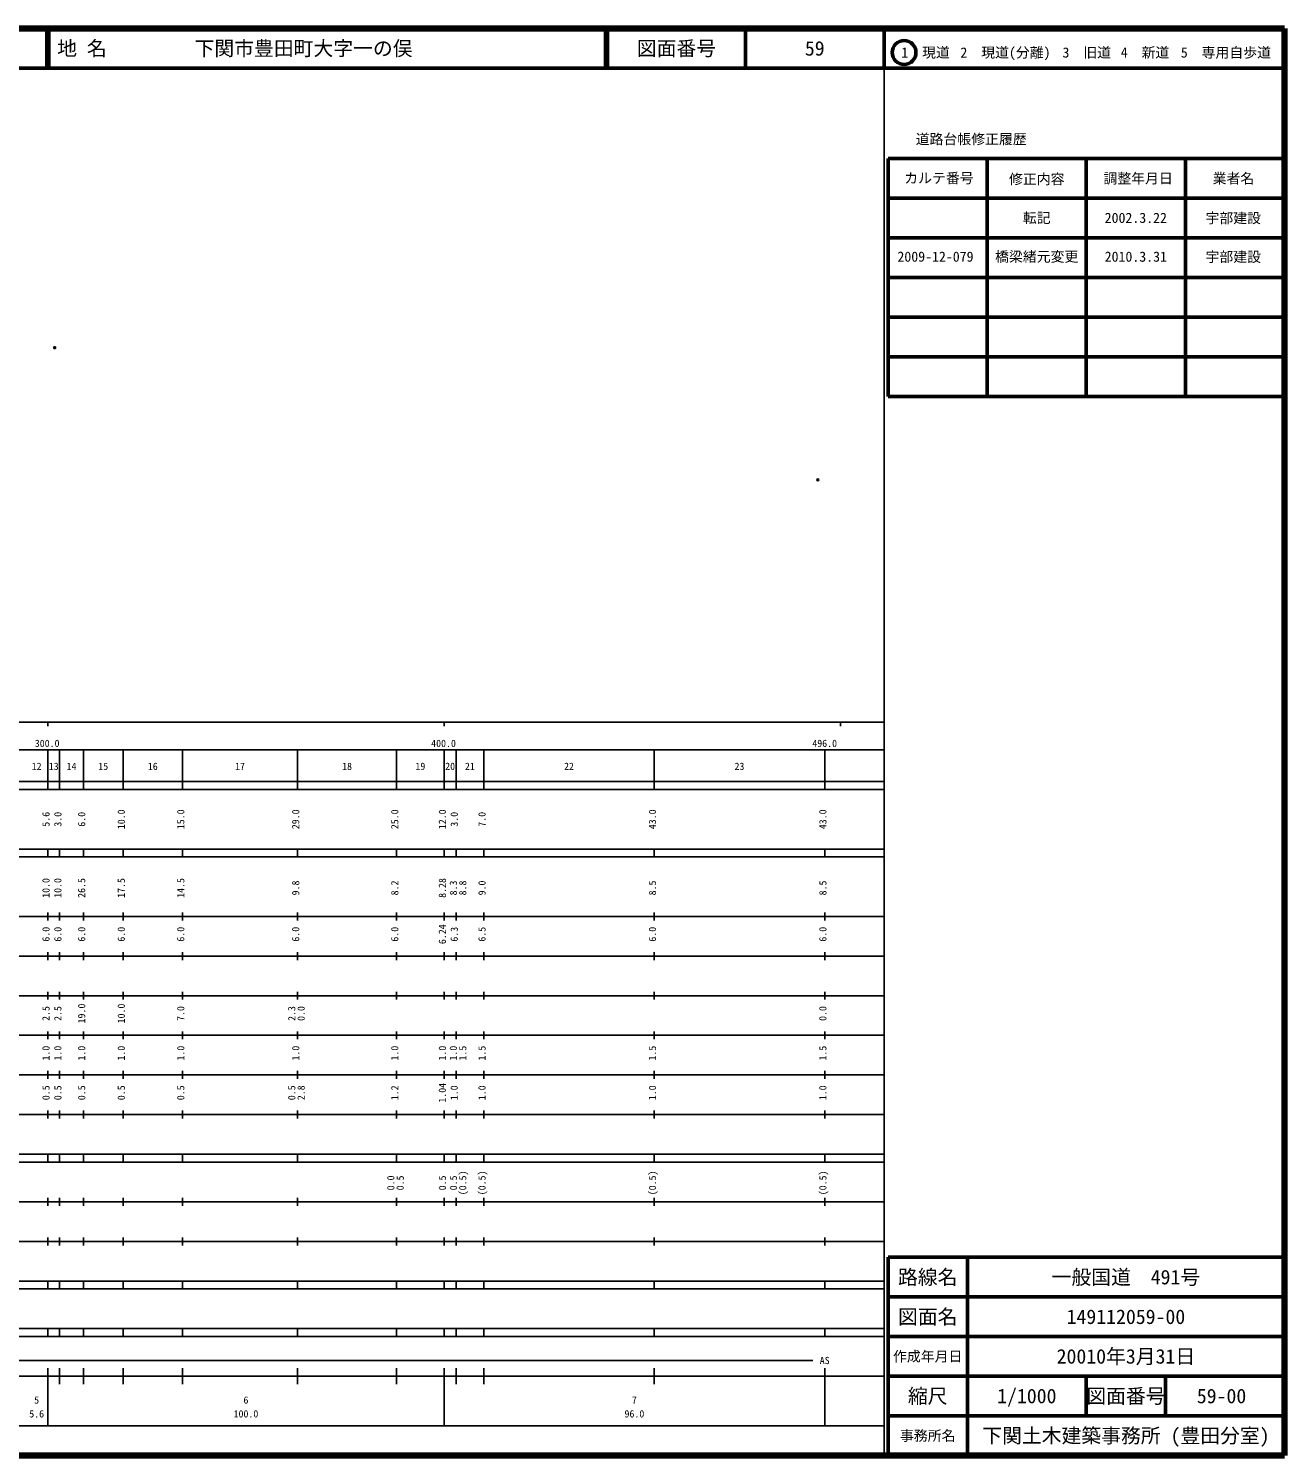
# Model space of a CAD drawing. Units: millimetres on the paper. Extents: x 40 to 680, y 20 to 380.
# Drawn here: x 363.1 to 680, y 20 to 380 of the extents above; entities that cross this region are included whole.
import ezdxf
from ezdxf.enums import TextEntityAlignment as Align

# ---------------------------------------------------------------- set-up
doc = ezdxf.new("R2010")
doc.units = ezdxf.units.MM
doc.header["$PDMODE"] = 32
doc.header["$PDSIZE"] = 0.5
doc.layers.add('M-OTRS', color=6, linetype='Continuous')
doc.layers.add('M-TTL-TXT', color=7, linetype='Continuous')
for name, color, linetype, lineweight in [('M-TTL', 2, 'Continuous', 140), ('M-TTL-BAND', 7, 'Continuous', 25), ('M-TTL-FRAM', 2, 'Continuous', 50), ('M-TTL-LINE', 7, 'Continuous', 50)]:
    doc.layers.add(name, color=color, linetype=linetype, lineweight=lineweight)
doc.styles.add('ＭＳ ゴシック', font='')
doc.styles.get('ＭＳ ゴシック').set_extended_font_data('MS Gothic')

msp = doc.modelspace()

# ---------------------------------------------------------------- linework, layer by layer
at = {"layer": 'M-OTRS'}
for p in [(369.738, 299.487), (562.263, 266.13)]:
    msp.add_point(p, dxfattribs=at)
at = {"layer": 'M-TTL'}
for p, q in [((680, 380), (40, 380)), ((680, 20), (680, 380)), ((40, 20), (680, 20))]:
    msp.add_line(p, q, dxfattribs=at)
at = {"layer": 'M-TTL-BAND'}
for p, q in [((579, 20), (579, 370)), ((40, 205), (579, 205)), ((368, 205), (368, 204)), ((468, 205), (468, 204)), ((568, 205), (568, 204)), ((68, 198), (579, 198)), ((368, 188), (368, 198)), ((371, 188), (371, 198)), ((377, 188), (377, 198)), ((387, 188), (387, 198)), ((402, 188), (402, 198)), ((431, 188), (431, 198)), ((456, 188), (456, 198)), ((468, 188), (468, 198)), ((471, 188), (471, 198)), ((478, 188), (478, 198)), ((521, 188), (521, 198)), ((564, 188), (564, 198)), ((40, 190), (579, 190)), ((40, 188), (579, 188)), ((40, 173), (579, 173)), ((368, 171), (368, 173)), ((371, 171), (371, 173)), ((377, 171), (377, 173)), ((387, 171), (387, 173)), ((402, 171), (402, 173)), ((431, 171), (431, 173)), ((456, 171), (456, 173)), ((468, 171), (468, 173)), ((471, 171), (471, 173)), ((478, 171), (478, 173)), ((521, 171), (521, 173)), ((564, 171), (564, 173)), ((40, 171), (579, 171)), ((40, 156), (579, 156)), ((368, 155), (368, 157)), ((371, 155), (371, 157)), ((377, 155), (377, 157)), ((387, 155), (387, 157)), ((402, 155), (402, 157)), ((431, 155), (431, 157)), ((456, 155), (456, 157)), ((468, 155), (468, 157)), ((471, 155), (471, 157)), ((478, 155), (478, 157)), ((521, 155), (521, 157)), ((564, 155), (564, 157)), ((46, 146), (579, 146)), ((368, 145), (368, 147)), ((371, 145), (371, 147)), ((377, 145), (377, 147)), ((387, 145), (387, 147)), ((402, 145), (402, 147)), ((431, 145), (431, 147)), ((456, 145), (456, 147)), ((468, 145), (468, 147)), ((471, 145), (471, 147)), ((478, 145), (478, 147)), ((521, 145), (521, 147)), ((564, 145), (564, 147)), ((368, 135), (368, 137)), ((371, 135), (371, 137)), ((377, 135), (377, 137)), ((387, 135), (387, 137)), ((402, 135), (402, 137)), ((431, 135), (431, 137)), ((456, 135), (456, 137)), ((468, 135), (468, 137)), ((471, 135), (471, 137)), ((478, 135), (478, 137)), ((521, 135), (521, 137)), ((564, 135), (564, 137)), ((52, 136), (579, 136)), ((46, 126), (579, 126)), ((368, 125), (368, 127)), ((371, 125), (371, 127)), ((377, 125), (377, 127)), ((387, 125), (387, 127)), ((402, 125), (402, 127)), ((431, 125), (431, 127)), ((456, 125), (456, 127)), ((468, 125), (468, 127)), ((471, 125), (471, 127)), ((478, 125), (478, 127)), ((521, 125), (521, 127)), ((564, 125), (564, 127)), ((52, 116), (579, 116)), ((368, 115), (368, 117)), ((371, 115), (371, 117)), ((377, 115), (377, 117)), ((387, 115), (387, 117)), ((402, 115), (402, 117)), ((431, 115), (431, 117)), ((456, 115), (456, 117)), ((468, 115), (468, 117)), ((471, 115), (471, 117)), ((478, 115), (478, 117)), ((521, 115), (521, 117)), ((564, 115), (564, 117)), ((46, 106), (579, 106)), ((368, 105), (368, 107)), ((371, 105), (371, 107)), ((377, 105), (377, 107)), ((387, 105), (387, 107)), ((402, 105), (402, 107)), ((431, 105), (431, 107)), ((456, 105), (456, 107)), ((468, 105), (468, 107)), ((471, 105), (471, 107)), ((478, 105), (478, 107)), ((521, 105), (521, 107)), ((564, 105), (564, 107)), ((40, 96), (579, 96)), ((40, 94), (579, 94)), ((368, 94), (368, 96)), ((371, 94), (371, 96)), ((377, 94), (377, 96)), ((387, 94), (387, 96)), ((402, 94), (402, 96)), ((431, 94), (431, 96)), ((456, 94), (456, 96)), ((468, 94), (468, 96)), ((471, 94), (471, 96)), ((478, 94), (478, 96)), ((521, 94), (521, 96)), ((564, 94), (564, 96)), ((49, 84), (579, 84)), ((368, 83), (368, 85)), ((371, 83), (371, 85)), ((377, 83), (377, 85)), ((387, 83), (387, 85)), ((402, 83), (402, 85)), ((431, 83), (431, 85)), ((456, 83), (456, 85)), ((468, 83), (468, 85)), ((471, 83), (471, 85)), ((478, 83), (478, 85)), ((521, 83), (521, 85)), ((564, 83), (564, 85)), ((40, 74), (579, 74)), ((368, 73), (368, 75)), ((371, 73), (371, 75)), ((377, 73), (377, 75)), ((387, 73), (387, 75)), ((402, 73), (402, 75)), ((431, 73), (431, 75)), ((456, 73), (456, 75)), ((468, 73), (468, 75)), ((471, 73), (471, 75)), ((478, 73), (478, 75)), ((521, 73), (521, 75)), ((564, 73), (564, 75)), ((40, 64), (579, 64)), ((40, 62), (579, 62)), ((368, 62), (368, 64)), ((371, 62), (371, 64)), ((377, 62), (377, 64)), ((387, 62), (387, 64)), ((402, 62), (402, 64)), ((431, 62), (431, 64)), ((456, 62), (456, 64)), ((468, 62), (468, 64)), ((471, 62), (471, 64)), ((478, 62), (478, 64)), ((521, 62), (521, 64)), ((564, 62), (564, 64)), ((40, 52), (579, 52)), ((368, 50), (368, 52)), ((371, 50), (371, 52)), ((377, 50), (377, 52)), ((387, 50), (387, 52)), ((402, 50), (402, 52)), ((431, 50), (431, 52)), ((456, 50), (456, 52)), ((468, 50), (468, 52)), ((471, 50), (471, 52)), ((478, 50), (478, 52)), ((521, 50), (521, 52)), ((564, 50), (564, 52)), ((40, 50), (579, 50)), ((71, 44), (561, 44)), ((40, 40), (579, 40)), ((368, 27.5), (368, 42)), ((371, 38), (371, 42)), ((377, 38), (377, 42)), ((387, 38), (387, 42)), ((402, 38), (402, 42)), ((431, 38), (431, 42)), ((456, 38), (456, 42)), ((468, 27.5), (468, 42)), ((471, 38), (471, 42)), ((478, 38), (478, 42)), ((521, 38), (521, 42)), ((564, 27.5), (564, 42)), ((68, 27.5), (579, 27.5))]:
    msp.add_line(p, q, dxfattribs=at)
at = {"layer": 'M-TTL-FRAM'}
for p, q in [((580, 347.197), (580, 287.197)), ((580, 347.197), (680, 347.197)), ((580, 287.197), (680, 287.197)), ((680, 70), (580, 70)), ((580, 70), (580, 20))]:
    msp.add_line(p, q, dxfattribs=at)
at = {"layer": 'M-TTL-LINE'}
for p, q in [((367.75, 380), (367.75, 370)), ((368.25, 380), (368.25, 370)), ((508.747, 380), (508.747, 370)), ((509.247, 380), (509.247, 370)), ((543.997, 380), (543.997, 370)), ((579, 380), (579, 370)), ((40, 370), (680, 370)), ((605, 347.197), (605, 287.197)), ((630, 347.197), (630, 287.197)), ((655, 347.197), (655, 287.197)), ((580, 337.197), (680, 337.197)), ((580, 327.197), (680, 327.197)), ((580, 317.197), (680, 317.197)), ((580, 307.197), (680, 307.197)), ((580, 297.197), (680, 297.197)), ((600, 70), (600, 20)), ((680, 60), (580, 60)), ((680, 50), (580, 50)), ((680, 40), (580, 40)), ((630, 40), (630, 30)), ((650, 40), (650, 30)), ((680, 30), (580, 30))]:
    msp.add_line(p, q, dxfattribs=at)
msp.add_circle((584.031, 373.958), 3, dxfattribs=at)

# ---------------------------------------------------------------- texts
at = {"layer": 'M-TTL-BAND', "style": 'ＭＳ ゴシック'}
for s, p in [('300.0', (367.844, 198.195)), ('400.0', (467.844, 198.195)), ('496.0', (564, 198.195)), ('12', (365.2, 192.405)), ('13', (369.5, 192.405)), ('14', (374, 192.405)), ('15', (382, 192.405)), ('16', (394.5, 192.405)), ('17', (416.5, 192.405)), ('18', (443.5, 192.405)), ('19', (462, 192.405)), ('20', (469.5, 192.405)), ('21', (474.5, 192.405)), ('22', (499.5, 192.405)), ('23', (542.5, 192.405)), ('AS', (564, 42.5)), ('5', (365.2, 32.523)), ('6', (418, 32.523)), ('7', (516, 32.523)), ('5.6', (365.2, 29.033)), ('100.0', (418, 29.033)), ('96.0', (516, 29.033))]:
    msp.add_text(s, height=1.833, dxfattribs=at).set_placement(p, align=Align.BOTTOM_CENTER)
for s, p in [('5.6', (369, 180.5)), ('3.0', (372, 180.5)), ('6.0', (378, 180.5)), ('10.0', (388, 180.5)), ('15.0', (403, 180.5)), ('29.0', (432, 180.5)), ('25.0', (457, 180.5)), ('12.0', (469, 180.5)), ('3.0', (472, 180.5)), ('7.0', (479, 180.5)), ('43.0', (522, 180.5)), ('43.0', (565, 180.5)), ('10.0', (369, 163.174)), ('10.0', (372, 163.174)), ('26.5', (378, 163.174)), ('17.5', (388, 163.174)), ('14.5', (403, 163.174)), ('9.8', (432, 163.174)), ('8.2', (457, 163.174)), ('8.28', (469, 163.174)), ('8.3', (471.773, 163.174)), ('8.8', (474.143, 163.174)), ('9.0', (479, 163.174)), ('8.5', (522, 163.174)), ('8.5', (565, 163.174)), ('6.0', (369, 151.5)), ('6.0', (372, 151.5)), ('6.0', (378, 151.5)), ('6.0', (388, 151.5)), ('6.0', (403, 151.5)), ('6.0', (432, 151.5)), ('6.0', (457, 151.5)), ('6.24', (469, 151.5)), ('6.3', (472, 151.5)), ('6.5', (479, 151.5)), ('6.0', (522, 151.5)), ('6.0', (565, 151.5)), ('2.5', (369, 131.5)), ('2.5', (372, 131.5)), ('19.0', (378, 131.5)), ('10.0', (388, 131.5)), ('7.0', (403, 131.5)), ('2.3', (431, 131.5)), ('0.0', (433.37, 131.5)), ('0.0', (565, 131.5)), ('1.0', (369, 121.5)), ('1.0', (372, 121.5)), ('1.0', (378, 121.5)), ('1.0', (388, 121.5)), ('1.0', (403, 121.5)), ('1.0', (432, 121.5)), ('1.0', (457, 121.5)), ('1.0', (469, 121.5)), ('1.0', (471.773, 121.5)), ('1.5', (474.143, 121.5)), ('1.5', (479, 121.5)), ('1.5', (522, 121.5)), ('1.5', (565, 121.5)), ('0.5', (369, 111.5)), ('0.5', (372, 111.5)), ('0.5', (378, 111.5)), ('0.5', (388, 111.5)), ('0.5', (403, 111.5)), ('0.5', (431, 111.5)), ('2.8', (433.37, 111.5)), ('1.2', (457, 111.5)), ('1.04', (469, 111.5)), ('1.0', (472, 111.5)), ('1.0', (479, 111.5)), ('1.0', (522, 111.5)), ('1.0', (565, 111.5)), ('0.0', (456, 88.764)), ('0.5', (458.37, 88.764)), ('0.5', (469, 88.764)), ('0.5', (471.773, 88.764)), ('(0.5)', (474.143, 88.764)), ('(0.5)', (479, 88.764)), ('(0.5)', (522, 88.764)), ('(0.5)', (565, 88.764))]:
    msp.add_text(s, height=1.833, rotation=90, dxfattribs=at).set_placement(p, align=Align.BOTTOM_CENTER)
at = {"layer": 'M-TTL-TXT', "style": 'ＭＳ ゴシック'}
for s, p in [('地 名', (370.38, 375)), ('下関市豊田町大字一の俣', (405.024, 375))]:
    msp.add_text(s, height=3.666, dxfattribs=at).set_placement(p, align=Align.MIDDLE_LEFT)
for s, height, p in [('図面番号', 3.666, (526.622, 375)), ('59', 3.666, (561.497, 375)), ('1\u3000現道', 2.566, (589.448, 373.958)), ('2\u3000現道(分離)', 2.566, (609.619, 373.958)), ('3\u3000旧道', 2.566, (630.121, 373.958)), ('4\u3000新道', 2.566, (644.824, 373.958)), ('5\u3000専用自歩道', 2.566, (665.228, 373.958)), ('道路台帳修正履歴', 2.566, (600.968, 352.113)), ('カルテ番号', 2.566, (592.839, 342.277)), ('修正内容', 2.566, (617.509, 342.023)), ('調整年月日', 2.566, (643.089, 342.197)), ('業者名', 2.566, (667.134, 342.197)), ('転記', 2.566, (617.5, 332.245)), ('2002.3.22', 2.566, (642.5, 332.245)), ('宇部建設', 2.566, (667.077, 332.189)), ('橋梁緒元変更', 2.566, (617.5, 322.45)), ('宇部建設', 2.566, (667.077, 322.393)), ('2009-12-079', 2.566, (591.961, 322.45)), ('2010.3.31', 2.566, (642.5, 322.45)), ('路線名', 3.666, (590, 65)), ('路線名', 3.666, (590, 65)), ('一般国道\u3000491号', 3.666, (640, 65)), ('図面名', 3.666, (590, 55)), ('図面名', 3.666, (590, 55)), ('149112059-00', 3.666, (640, 55)), ('20010年3月31日', 3.666, (640, 45)), ('作成年月日', 2.566, (590, 45)), ('作成年月日', 2.566, (590, 45)), ('縮尺', 3.666, (590, 35)), ('縮尺', 3.666, (590, 35)), ('1/1000', 3.666, (615, 35)), ('図面番号', 3.666, (640, 35)), ('図面番号', 3.666, (640, 35)), ('59-00', 3.666, (664.125, 35)), ('事務所名', 2.566, (590, 25)), ('事務所名', 2.566, (590, 25)), ('下関土木建築事務所 (豊田分室)', 3.666, (640, 25))]:
    msp.add_text(s, height=height, dxfattribs=at).set_placement(p, align=Align.MIDDLE_CENTER)

doc.saveas('drawing.dxf')
